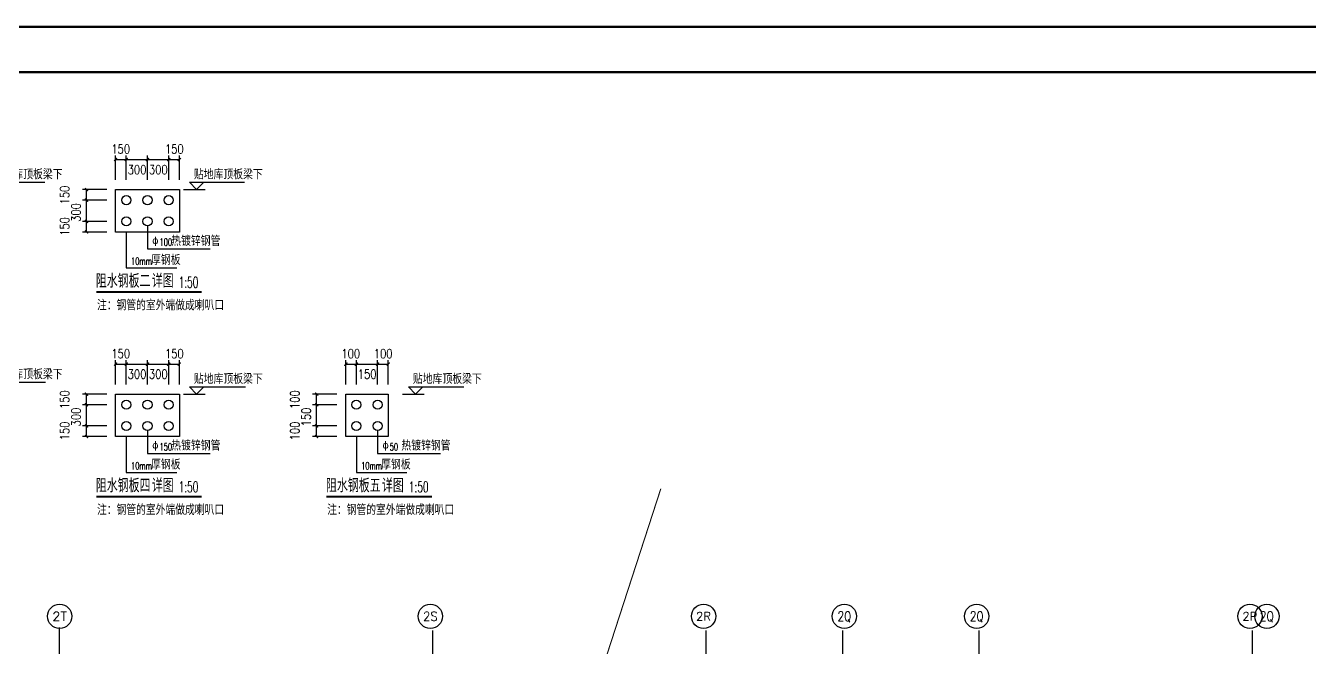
# Model space of a CAD drawing. Extents: x -1396510 to 1250330, y -1892470 to 1623980.
# Drawn here: x -286273 to -243981, y -710887 to -690392 of the extents above; entities that cross this region are included whole.
import ezdxf
from ezdxf.enums import TextEntityAlignment as Align

# ---------------------------------------------------------------- set-up
doc = ezdxf.new("R2010")
doc.units = 0
doc.header["$LTSCALE"] = 1000
doc.header["$MEASUREMENT"] = 0
doc.linetypes.add('DOTE', pattern=[2.42, 2, -0.2, 0.02, -0.2])
doc.layers.get('Defpoints').update_dxf_attribs({"color": 210})
for name, color, linetype in [('0-cxFrame', 155, 'Continuous'), ('A-AXIS-D', 1, 'Continuous'), ('A-AXIS-DOTE', 14, 'DOTE'), ('TEL_DIM', 3, 'Continuous'), ('TEL_SYMB', 3, 'Continuous'), ('TEL_TEXT', 7, 'Continuous'), ('WIRE-照明', 1, 'Continuous')]:
    doc.layers.add(name, color=color, linetype=linetype)
doc.layers.add('0-cxText', color=131, linetype='Continuous', lineweight=25)
doc.layers.add('A-云线2', color=3, linetype='Continuous', plot=False)
doc.styles.add('_TCH_AXIS', font='COMPLEX', dxfattribs={"bigfont": 'GBCBIG'})
doc.styles.add('_TEL_DIM', font='SIMPLEX', dxfattribs={"width": 0.8, "height": 3.5, "bigfont": 'HZTXT'})
doc.styles.add('cx_tuming', font='simhei.ttf')
doc.styles.add('cx_tuqian1', font='')
doc.styles.add('DIM_FONT_T3', font='SIMPLEX.shx', dxfattribs={"width": 0.8})
doc.styles.add('黑体', font='simhei.ttf', dxfattribs={"height": 12})
doc.styles.get('cx_tuqian1').set_extended_font_data('SimSun')
doc.dimstyles.new('DIMN$TCH&&100', dxfattribs={"dimtxt": 300, "dimasz": 100, "dimexe": 250, "dimexo": 300, "dimgap": 150, "dimtad": 1, "dimdec": 0, "dimzin": 0, "dimdsep": 46, "dimtxsty": 'DIM_FONT_T3', "dimblk": 'ARCHTICK', "dimcen": 0.09, "dimclrt": 7, "dimazin": 2, "dimtfac": 1, "dimtdec": 0, "dimtix": 1, "dimtmove": 2, "dimatfit": 3, "dimfxl": 0, "dimtolj": 1, "dimtzin": 0, "dimarcsym": 0})

# ---------------------------------------------------------------- blocks, each defined once
blk = doc.blocks.new('世赫2#厂房一层0821')
at = {"layer": 'A-AXIS-D'}
for centre in [(0, 6766.1), (12215.1, 6766.1), (21215.1, 6766.1), (25855.1, 6766.1), (30215.1, 6766.1), (39215.1, 6766.1), (39775.1, 6766.1)]:
    blk.add_circle(centre, 400, dxfattribs=at)
at = {"layer": 'A-AXIS-DOTE', "color": 8, "ltscale": 2}
for p, q in [((0, -89188.9), (0, 6400)), ((12300, -89188.9), (12300, 6300)), ((21300, -87498.9), (21300, 6300)), ((25800, -87498.9), (25800, 6300)), ((30300, -87498.9), (30300, 6300)), ((39300, -87498.9), (39300, 6300))]:
    blk.add_line(p, q, dxfattribs=at)
at = {"layer": 'A-AXIS-D', "color": 7, "style": '_TCH_AXIS'}
for s, height, p, p2 in [('2T', 288.12, (-240.1, 6622.1), (240.1, 6622.1)), ('2S', 294.28, (11976.9, 6619), (12453.3, 6619)), ('2R', 270.86, (20970, 6630.7), (21460.2, 6630.7)), ('2P', 276.42, (38971.6, 6627.9), (39458.6, 6627.9))]:
    blk.add_text(s, height=height, dxfattribs=at).set_placement(p, p2, align=Align.FIT)
at = {"layer": 'A-AXIS-D', "color": 7, "style": '_TCH_AXIS', "width": 0.807692}
for p, p2 in [((25628.1, 6602.2), (26082.1, 6602.2)), ((29988.1, 6602.2), (30442.1, 6602.2)), ((39548.1, 6602.2), (40002.1, 6602.2))]:
    blk.add_text('2Q', height=327.87, dxfattribs=at).set_placement(p, p2, align=Align.FIT)
blk = doc.blocks.new('_ArchTick')
at = {"color": 0, "linetype": 'ByBlock', "const_width": 0.4}
blk.add_lwpolyline([(-0.5, -0.5), (0.5, 0.5)], dxfattribs=at)
blk = doc.blocks.new('*D412')
at = {"layer": 'Defpoints', "color": 0, "transparency": 16777216}
for p in [(-276723, -703589), (-276686, -703589), (-276723, -703939)]:
    blk.add_point(p, dxfattribs=at)
at = {"layer": 'TEL_DIM', "color": 0, "lineweight": -2, "transparency": 16777216}
for p, q in [((-276686, -703939), (-276686, -703589)), ((-276423, -703589), (-276436, -703589)), ((-276423, -703939), (-276436, -703939))]:
    blk.add_line(p, q, dxfattribs=at)
at = {"layer": 'TEL_DIM', "color": 0, "lineweight": -2, "transparency": 16777216, "xscale": 100, "yscale": 100, "zscale": 100}
for p, rotation in [((-276686, -703589), 90), ((-276686, -703939), 270)]:
    blk.add_blockref('_ArchTick', p, dxfattribs=dict(at, rotation=rotation))
at = {"layer": 'TEL_DIM', "color": 7, "transparency": 16777216, "insert": (-277404, -703756), "char_height": 300, "attachment_point": 5, "rotation": 90, "style": 'DIM_FONT_T3'}
blk.add_mtext('\\A1;100', dxfattribs=at)
blk = doc.blocks.new('*D413')
at = {"layer": 'Defpoints', "color": 0, "transparency": 16777216}
for p in [(-274677, -701513), (-274327, -701513), (-274327, -701550)]:
    blk.add_point(p, dxfattribs=at)
at = {"layer": 'TEL_DIM', "color": 0, "lineweight": -2, "transparency": 16777216}
for p, q in [((-274677, -701550), (-274327, -701550)), ((-274677, -701813), (-274677, -701800)), ((-274327, -701813), (-274327, -701800))]:
    blk.add_line(p, q, dxfattribs=at)
at = {"layer": 'TEL_DIM', "color": 0, "lineweight": -2, "transparency": 16777216, "xscale": 100, "yscale": 100, "zscale": 100, "rotation": 180}
blk.add_blockref('_ArchTick', (-274677, -701550), dxfattribs=at)
at = {"layer": 'TEL_DIM', "color": 0, "lineweight": -2, "transparency": 16777216, "xscale": 100, "yscale": 100, "zscale": 100}
blk.add_blockref('_ArchTick', (-274327, -701550), dxfattribs=at)
at = {"layer": 'TEL_DIM', "color": 7, "transparency": 16777216, "insert": (-274494, -701205), "char_height": 300, "attachment_point": 5, "style": 'DIM_FONT_T3'}
blk.add_mtext('\\A1;100', dxfattribs=at)
blk = doc.blocks.new('*D414')
at = {"layer": 'Defpoints', "color": 0, "transparency": 16777216}
for p in [(-276723, -702539), (-276686, -702539), (-276723, -702889)]:
    blk.add_point(p, dxfattribs=at)
at = {"layer": 'TEL_DIM', "color": 0, "lineweight": -2, "transparency": 16777216}
for p, q in [((-276686, -702889), (-276686, -702539)), ((-276423, -702539), (-276436, -702539)), ((-276423, -702889), (-276436, -702889))]:
    blk.add_line(p, q, dxfattribs=at)
at = {"layer": 'TEL_DIM', "color": 0, "lineweight": -2, "transparency": 16777216, "xscale": 100, "yscale": 100, "zscale": 100}
for p, rotation in [((-276686, -702539), 90), ((-276686, -702889), 270)]:
    blk.add_blockref('_ArchTick', p, dxfattribs=dict(at, rotation=rotation))
at = {"layer": 'TEL_DIM', "color": 7, "transparency": 16777216, "insert": (-277404, -702723), "char_height": 300, "attachment_point": 5, "rotation": 90, "style": 'DIM_FONT_T3'}
blk.add_mtext('\\A1;100', dxfattribs=at)
blk = doc.blocks.new('*D415')
at = {"layer": 'Defpoints', "color": 0, "transparency": 16777216}
for p in [(-276723, -702889), (-276686, -702889), (-276723, -703589)]:
    blk.add_point(p, dxfattribs=at)
at = {"layer": 'TEL_DIM', "color": 0, "lineweight": -2, "transparency": 16777216}
for p, q in [((-276686, -703589), (-276686, -702889)), ((-276423, -702889), (-276436, -702889)), ((-276423, -703589), (-276436, -703589))]:
    blk.add_line(p, q, dxfattribs=at)
at = {"layer": 'TEL_DIM', "color": 0, "lineweight": -2, "transparency": 16777216, "xscale": 100, "yscale": 100, "zscale": 100}
for p, rotation in [((-276686, -702889), 90), ((-276686, -703589), 270)]:
    blk.add_blockref('_ArchTick', p, dxfattribs=dict(at, rotation=rotation))
at = {"layer": 'TEL_DIM', "color": 7, "transparency": 16777216, "insert": (-277031, -703295), "char_height": 300, "attachment_point": 5, "rotation": 90, "style": 'DIM_FONT_T3'}
blk.add_mtext('\\A1;150', dxfattribs=at)
blk = doc.blocks.new('*D416')
at = {"layer": 'Defpoints', "color": 0, "transparency": 16777216}
for p in [(-275377, -701513), (-274677, -701513), (-274677, -701550)]:
    blk.add_point(p, dxfattribs=at)
at = {"layer": 'TEL_DIM', "color": 0, "lineweight": -2, "transparency": 16777216}
for p, q in [((-275377, -701550), (-274677, -701550)), ((-275377, -701813), (-275377, -701800)), ((-274677, -701813), (-274677, -701800))]:
    blk.add_line(p, q, dxfattribs=at)
at = {"layer": 'TEL_DIM', "color": 0, "lineweight": -2, "transparency": 16777216, "xscale": 100, "yscale": 100, "zscale": 100, "rotation": 180}
blk.add_blockref('_ArchTick', (-275377, -701550), dxfattribs=at)
at = {"layer": 'TEL_DIM', "color": 0, "lineweight": -2, "transparency": 16777216, "xscale": 100, "yscale": 100, "zscale": 100}
blk.add_blockref('_ArchTick', (-274677, -701550), dxfattribs=at)
at = {"layer": 'TEL_DIM', "color": 7, "transparency": 16777216, "insert": (-275021, -701881), "char_height": 300, "attachment_point": 5, "style": 'DIM_FONT_T3'}
blk.add_mtext('\\A1;150', dxfattribs=at)
blk = doc.blocks.new('*D417')
at = {"layer": 'Defpoints', "color": 0, "transparency": 16777216}
for p in [(-275727, -701513), (-275377, -701513), (-275377, -701550)]:
    blk.add_point(p, dxfattribs=at)
at = {"layer": 'TEL_DIM', "color": 0, "lineweight": -2, "transparency": 16777216}
for p, q in [((-275727, -701550), (-275377, -701550)), ((-275727, -701813), (-275727, -701800)), ((-275377, -701813), (-275377, -701800))]:
    blk.add_line(p, q, dxfattribs=at)
at = {"layer": 'TEL_DIM', "color": 0, "lineweight": -2, "transparency": 16777216, "xscale": 100, "yscale": 100, "zscale": 100, "rotation": 180}
blk.add_blockref('_ArchTick', (-275727, -701550), dxfattribs=at)
at = {"layer": 'TEL_DIM', "color": 0, "lineweight": -2, "transparency": 16777216, "xscale": 100, "yscale": 100, "zscale": 100}
blk.add_blockref('_ArchTick', (-275377, -701550), dxfattribs=at)
at = {"layer": 'TEL_DIM', "color": 7, "transparency": 16777216, "insert": (-275561, -701205), "char_height": 300, "attachment_point": 5, "style": 'DIM_FONT_T3'}
blk.add_mtext('\\A1;100', dxfattribs=at)
blk = doc.blocks.new('*D418')
at = {"layer": 'Defpoints', "color": 0, "transparency": 16777216}
for p in [(-284305, -703589), (-284268, -703589), (-284305, -703939)]:
    blk.add_point(p, dxfattribs=at)
at = {"layer": 'TEL_DIM', "color": 0, "lineweight": -2, "transparency": 16777216}
for p, q in [((-284268, -703939), (-284268, -703589)), ((-284005, -703589), (-284018, -703589)), ((-284005, -703939), (-284018, -703939))]:
    blk.add_line(p, q, dxfattribs=at)
at = {"layer": 'TEL_DIM', "color": 0, "lineweight": -2, "transparency": 16777216, "xscale": 100, "yscale": 100, "zscale": 100}
for p, rotation in [((-284268, -703589), 90), ((-284268, -703939), 270)]:
    blk.add_blockref('_ArchTick', p, dxfattribs=dict(at, rotation=rotation))
at = {"layer": 'TEL_DIM', "color": 7, "transparency": 16777216, "insert": (-284986, -703756), "char_height": 300, "attachment_point": 5, "rotation": 90, "style": 'DIM_FONT_T3'}
blk.add_mtext('\\A1;150', dxfattribs=at)
blk = doc.blocks.new('*D419')
at = {"layer": 'Defpoints', "color": 0, "transparency": 16777216}
for p in [(-281560, -701513), (-281210, -701513), (-281210, -701550)]:
    blk.add_point(p, dxfattribs=at)
at = {"layer": 'TEL_DIM', "color": 0, "lineweight": -2, "transparency": 16777216}
for p, q in [((-281560, -701550), (-281210, -701550)), ((-281560, -701813), (-281560, -701800)), ((-281210, -701813), (-281210, -701800))]:
    blk.add_line(p, q, dxfattribs=at)
at = {"layer": 'TEL_DIM', "color": 0, "lineweight": -2, "transparency": 16777216, "xscale": 100, "yscale": 100, "zscale": 100, "rotation": 180}
blk.add_blockref('_ArchTick', (-281560, -701550), dxfattribs=at)
at = {"layer": 'TEL_DIM', "color": 0, "lineweight": -2, "transparency": 16777216, "xscale": 100, "yscale": 100, "zscale": 100}
blk.add_blockref('_ArchTick', (-281210, -701550), dxfattribs=at)
at = {"layer": 'TEL_DIM', "color": 7, "transparency": 16777216, "insert": (-281377, -701205), "char_height": 300, "attachment_point": 5, "style": 'DIM_FONT_T3'}
blk.add_mtext('\\A1;150', dxfattribs=at)
blk = doc.blocks.new('*D420')
at = {"layer": 'Defpoints', "color": 0, "transparency": 16777216}
for p in [(-284305, -702539), (-284268, -702539), (-284305, -702889)]:
    blk.add_point(p, dxfattribs=at)
at = {"layer": 'TEL_DIM', "color": 0, "lineweight": -2, "transparency": 16777216}
for p, q in [((-284268, -702889), (-284268, -702539)), ((-284005, -702539), (-284018, -702539)), ((-284005, -702889), (-284018, -702889))]:
    blk.add_line(p, q, dxfattribs=at)
at = {"layer": 'TEL_DIM', "color": 0, "lineweight": -2, "transparency": 16777216, "xscale": 100, "yscale": 100, "zscale": 100}
for p, rotation in [((-284268, -702539), 90), ((-284268, -702889), 270)]:
    blk.add_blockref('_ArchTick', p, dxfattribs=dict(at, rotation=rotation))
at = {"layer": 'TEL_DIM', "color": 7, "transparency": 16777216, "insert": (-284986, -702723), "char_height": 300, "attachment_point": 5, "rotation": 90, "style": 'DIM_FONT_T3'}
blk.add_mtext('\\A1;150', dxfattribs=at)
blk = doc.blocks.new('*D421')
at = {"layer": 'Defpoints', "color": 0, "transparency": 16777216}
for p in [(-284305, -702889), (-284268, -702889), (-284305, -703589)]:
    blk.add_point(p, dxfattribs=at)
at = {"layer": 'TEL_DIM', "color": 0, "lineweight": -2, "transparency": 16777216}
for p, q in [((-284268, -703589), (-284268, -702889)), ((-284005, -702889), (-284018, -702889)), ((-284005, -703589), (-284018, -703589))]:
    blk.add_line(p, q, dxfattribs=at)
at = {"layer": 'TEL_DIM', "color": 0, "lineweight": -2, "transparency": 16777216, "xscale": 100, "yscale": 100, "zscale": 100}
for p, rotation in [((-284268, -702889), 90), ((-284268, -703589), 270)]:
    blk.add_blockref('_ArchTick', p, dxfattribs=dict(at, rotation=rotation))
at = {"layer": 'TEL_DIM', "color": 7, "transparency": 16777216, "insert": (-284613, -703295), "char_height": 300, "attachment_point": 5, "rotation": 90, "style": 'DIM_FONT_T3'}
blk.add_mtext('\\A1;300', dxfattribs=at)
blk = doc.blocks.new('*D422')
at = {"layer": 'Defpoints', "color": 0, "transparency": 16777216}
for p in [(-282960, -701513), (-282260, -701513), (-282260, -701550)]:
    blk.add_point(p, dxfattribs=at)
at = {"layer": 'TEL_DIM', "color": 0, "lineweight": -2, "transparency": 16777216}
for p, q in [((-282960, -701550), (-282260, -701550)), ((-282960, -701813), (-282960, -701800)), ((-282260, -701813), (-282260, -701800))]:
    blk.add_line(p, q, dxfattribs=at)
at = {"layer": 'TEL_DIM', "color": 0, "lineweight": -2, "transparency": 16777216, "xscale": 100, "yscale": 100, "zscale": 100, "rotation": 180}
blk.add_blockref('_ArchTick', (-282960, -701550), dxfattribs=at)
at = {"layer": 'TEL_DIM', "color": 0, "lineweight": -2, "transparency": 16777216, "xscale": 100, "yscale": 100, "zscale": 100}
blk.add_blockref('_ArchTick', (-282260, -701550), dxfattribs=at)
at = {"layer": 'TEL_DIM', "color": 7, "transparency": 16777216, "insert": (-282604, -701881), "char_height": 300, "attachment_point": 5, "style": 'DIM_FONT_T3'}
blk.add_mtext('\\A1;300', dxfattribs=at)
blk = doc.blocks.new('*D423')
at = {"layer": 'Defpoints', "color": 0, "transparency": 16777216}
for p in [(-283310, -701513), (-282960, -701513), (-282960, -701550)]:
    blk.add_point(p, dxfattribs=at)
at = {"layer": 'TEL_DIM', "color": 0, "lineweight": -2, "transparency": 16777216}
for p, q in [((-283310, -701550), (-282960, -701550)), ((-283310, -701813), (-283310, -701800)), ((-282960, -701813), (-282960, -701800))]:
    blk.add_line(p, q, dxfattribs=at)
at = {"layer": 'TEL_DIM', "color": 0, "lineweight": -2, "transparency": 16777216, "xscale": 100, "yscale": 100, "zscale": 100, "rotation": 180}
blk.add_blockref('_ArchTick', (-283310, -701550), dxfattribs=at)
at = {"layer": 'TEL_DIM', "color": 0, "lineweight": -2, "transparency": 16777216, "xscale": 100, "yscale": 100, "zscale": 100}
blk.add_blockref('_ArchTick', (-282960, -701550), dxfattribs=at)
at = {"layer": 'TEL_DIM', "color": 7, "transparency": 16777216, "insert": (-283143, -701205), "char_height": 300, "attachment_point": 5, "style": 'DIM_FONT_T3'}
blk.add_mtext('\\A1;150', dxfattribs=at)
blk = doc.blocks.new('*D424')
at = {"layer": 'Defpoints', "color": 0, "transparency": 16777216}
for p in [(-282260, -701513), (-281560, -701513), (-281560, -701550)]:
    blk.add_point(p, dxfattribs=at)
at = {"layer": 'TEL_DIM', "color": 0, "lineweight": -2, "transparency": 16777216}
for p, q in [((-282260, -701550), (-281560, -701550)), ((-282260, -701813), (-282260, -701800)), ((-281560, -701813), (-281560, -701800))]:
    blk.add_line(p, q, dxfattribs=at)
at = {"layer": 'TEL_DIM', "color": 0, "lineweight": -2, "transparency": 16777216, "xscale": 100, "yscale": 100, "zscale": 100, "rotation": 180}
blk.add_blockref('_ArchTick', (-282260, -701550), dxfattribs=at)
at = {"layer": 'TEL_DIM', "color": 0, "lineweight": -2, "transparency": 16777216, "xscale": 100, "yscale": 100, "zscale": 100}
blk.add_blockref('_ArchTick', (-281560, -701550), dxfattribs=at)
at = {"layer": 'TEL_DIM', "color": 7, "transparency": 16777216, "insert": (-281904, -701881), "char_height": 300, "attachment_point": 5, "style": 'DIM_FONT_T3'}
blk.add_mtext('\\A1;300', dxfattribs=at)
blk = doc.blocks.new('*D425')
at = {"layer": 'Defpoints', "color": 0, "transparency": 16777216}
for p in [(-284305, -696845), (-284268, -696845), (-284305, -697195)]:
    blk.add_point(p, dxfattribs=at)
at = {"layer": 'TEL_DIM', "color": 0, "lineweight": -2, "transparency": 16777216}
for p, q in [((-284268, -697195), (-284268, -696845)), ((-284005, -696845), (-284018, -696845)), ((-284005, -697195), (-284018, -697195))]:
    blk.add_line(p, q, dxfattribs=at)
at = {"layer": 'TEL_DIM', "color": 0, "lineweight": -2, "transparency": 16777216, "xscale": 100, "yscale": 100, "zscale": 100}
for p, rotation in [((-284268, -696845), 90), ((-284268, -697195), 270)]:
    blk.add_blockref('_ArchTick', p, dxfattribs=dict(at, rotation=rotation))
at = {"layer": 'TEL_DIM', "color": 7, "transparency": 16777216, "insert": (-284986, -697012), "char_height": 300, "attachment_point": 5, "rotation": 90, "style": 'DIM_FONT_T3'}
blk.add_mtext('\\A1;150', dxfattribs=at)
blk = doc.blocks.new('*D426')
at = {"layer": 'Defpoints', "color": 0, "transparency": 16777216}
for p in [(-281560, -694768), (-281210, -694768), (-281210, -694805)]:
    blk.add_point(p, dxfattribs=at)
at = {"layer": 'TEL_DIM', "color": 0, "lineweight": -2, "transparency": 16777216}
for p, q in [((-281560, -694805), (-281210, -694805)), ((-281560, -695068), (-281560, -695055)), ((-281210, -695068), (-281210, -695055))]:
    blk.add_line(p, q, dxfattribs=at)
at = {"layer": 'TEL_DIM', "color": 0, "lineweight": -2, "transparency": 16777216, "xscale": 100, "yscale": 100, "zscale": 100, "rotation": 180}
blk.add_blockref('_ArchTick', (-281560, -694805), dxfattribs=at)
at = {"layer": 'TEL_DIM', "color": 0, "lineweight": -2, "transparency": 16777216, "xscale": 100, "yscale": 100, "zscale": 100}
blk.add_blockref('_ArchTick', (-281210, -694805), dxfattribs=at)
at = {"layer": 'TEL_DIM', "color": 7, "transparency": 16777216, "insert": (-281377, -694460), "char_height": 300, "attachment_point": 5, "style": 'DIM_FONT_T3'}
blk.add_mtext('\\A1;150', dxfattribs=at)
blk = doc.blocks.new('*D427')
at = {"layer": 'Defpoints', "color": 0, "transparency": 16777216}
for p in [(-284305, -695795), (-284268, -695795), (-284305, -696145)]:
    blk.add_point(p, dxfattribs=at)
at = {"layer": 'TEL_DIM', "color": 0, "lineweight": -2, "transparency": 16777216}
for p, q in [((-284268, -696145), (-284268, -695795)), ((-284005, -695795), (-284018, -695795)), ((-284005, -696145), (-284018, -696145))]:
    blk.add_line(p, q, dxfattribs=at)
at = {"layer": 'TEL_DIM', "color": 0, "lineweight": -2, "transparency": 16777216, "xscale": 100, "yscale": 100, "zscale": 100}
for p, rotation in [((-284268, -695795), 90), ((-284268, -696145), 270)]:
    blk.add_blockref('_ArchTick', p, dxfattribs=dict(at, rotation=rotation))
at = {"layer": 'TEL_DIM', "color": 7, "transparency": 16777216, "insert": (-284986, -695978), "char_height": 300, "attachment_point": 5, "rotation": 90, "style": 'DIM_FONT_T3'}
blk.add_mtext('\\A1;150', dxfattribs=at)
blk = doc.blocks.new('*D428')
at = {"layer": 'Defpoints', "color": 0, "transparency": 16777216}
for p in [(-284305, -696145), (-284268, -696145), (-284305, -696845)]:
    blk.add_point(p, dxfattribs=at)
at = {"layer": 'TEL_DIM', "color": 0, "lineweight": -2, "transparency": 16777216}
for p, q in [((-284268, -696845), (-284268, -696145)), ((-284005, -696145), (-284018, -696145)), ((-284005, -696845), (-284018, -696845))]:
    blk.add_line(p, q, dxfattribs=at)
at = {"layer": 'TEL_DIM', "color": 0, "lineweight": -2, "transparency": 16777216, "xscale": 100, "yscale": 100, "zscale": 100}
for p, rotation in [((-284268, -696145), 90), ((-284268, -696845), 270)]:
    blk.add_blockref('_ArchTick', p, dxfattribs=dict(at, rotation=rotation))
at = {"layer": 'TEL_DIM', "color": 7, "transparency": 16777216, "insert": (-284613, -696551), "char_height": 300, "attachment_point": 5, "rotation": 90, "style": 'DIM_FONT_T3'}
blk.add_mtext('\\A1;300', dxfattribs=at)
blk = doc.blocks.new('*D429')
at = {"layer": 'Defpoints', "color": 0, "transparency": 16777216}
for p in [(-282960, -694768), (-282260, -694768), (-282260, -694805)]:
    blk.add_point(p, dxfattribs=at)
at = {"layer": 'TEL_DIM', "color": 0, "lineweight": -2, "transparency": 16777216}
for p, q in [((-282960, -694805), (-282260, -694805)), ((-282960, -695068), (-282960, -695055)), ((-282260, -695068), (-282260, -695055))]:
    blk.add_line(p, q, dxfattribs=at)
at = {"layer": 'TEL_DIM', "color": 0, "lineweight": -2, "transparency": 16777216, "xscale": 100, "yscale": 100, "zscale": 100, "rotation": 180}
blk.add_blockref('_ArchTick', (-282960, -694805), dxfattribs=at)
at = {"layer": 'TEL_DIM', "color": 0, "lineweight": -2, "transparency": 16777216, "xscale": 100, "yscale": 100, "zscale": 100}
blk.add_blockref('_ArchTick', (-282260, -694805), dxfattribs=at)
at = {"layer": 'TEL_DIM', "color": 7, "transparency": 16777216, "insert": (-282604, -695137), "char_height": 300, "attachment_point": 5, "style": 'DIM_FONT_T3'}
blk.add_mtext('\\A1;300', dxfattribs=at)
blk = doc.blocks.new('*D430')
at = {"layer": 'Defpoints', "color": 0, "transparency": 16777216}
for p in [(-283310, -694768), (-282960, -694768), (-282960, -694805)]:
    blk.add_point(p, dxfattribs=at)
at = {"layer": 'TEL_DIM', "color": 0, "lineweight": -2, "transparency": 16777216}
for p, q in [((-283310, -694805), (-282960, -694805)), ((-283310, -695068), (-283310, -695055)), ((-282960, -695068), (-282960, -695055))]:
    blk.add_line(p, q, dxfattribs=at)
at = {"layer": 'TEL_DIM', "color": 0, "lineweight": -2, "transparency": 16777216, "xscale": 100, "yscale": 100, "zscale": 100, "rotation": 180}
blk.add_blockref('_ArchTick', (-283310, -694805), dxfattribs=at)
at = {"layer": 'TEL_DIM', "color": 0, "lineweight": -2, "transparency": 16777216, "xscale": 100, "yscale": 100, "zscale": 100}
blk.add_blockref('_ArchTick', (-282960, -694805), dxfattribs=at)
at = {"layer": 'TEL_DIM', "color": 7, "transparency": 16777216, "insert": (-283143, -694460), "char_height": 300, "attachment_point": 5, "style": 'DIM_FONT_T3'}
blk.add_mtext('\\A1;150', dxfattribs=at)
blk = doc.blocks.new('*D431')
at = {"layer": 'Defpoints', "color": 0, "transparency": 16777216}
for p in [(-282260, -694768), (-281560, -694768), (-281560, -694805)]:
    blk.add_point(p, dxfattribs=at)
at = {"layer": 'TEL_DIM', "color": 0, "lineweight": -2, "transparency": 16777216}
for p, q in [((-282260, -694805), (-281560, -694805)), ((-282260, -695068), (-282260, -695055)), ((-281560, -695068), (-281560, -695055))]:
    blk.add_line(p, q, dxfattribs=at)
at = {"layer": 'TEL_DIM', "color": 0, "lineweight": -2, "transparency": 16777216, "xscale": 100, "yscale": 100, "zscale": 100, "rotation": 180}
blk.add_blockref('_ArchTick', (-282260, -694805), dxfattribs=at)
at = {"layer": 'TEL_DIM', "color": 0, "lineweight": -2, "transparency": 16777216, "xscale": 100, "yscale": 100, "zscale": 100}
blk.add_blockref('_ArchTick', (-281560, -694805), dxfattribs=at)
at = {"layer": 'TEL_DIM', "color": 7, "transparency": 16777216, "insert": (-281904, -695137), "char_height": 300, "attachment_point": 5, "style": 'DIM_FONT_T3'}
blk.add_mtext('\\A1;300', dxfattribs=at)
blk = doc.blocks.new('TK22.A0+1 L(Dragon)')
at = {"layer": '0-cxFrame', "color": 7, "const_width": 0.5}
blk.add_lwpolyline([(0, 0), (-1485, 0), (-1485, 841), (0, 841)], close=True, dxfattribs=at)
at = {"layer": '0-cxFrame', "const_width": 0.5}
blk.add_lwpolyline([(-80, 10), (-1465, 10), (-1465, 831), (-80, 831)], close=True, dxfattribs=at)
at = {"style": '黑体', "flags": 4}
blk.add_attdef('图幅', text='', height=3.3, dxfattribs=at).set_placement((-40, 3), align=Align.RIGHT)
at = {"layer": '0-cxText', "flags": 4}
for tag, height, style, p in [('建设单位', 3.5, 'cx_tuming', (-45, 240)), ('项目名称', 3.5, 'cx_tuming', (-45, 210)), ('子项名称', 3.5, 'cx_tuming', (-45, 180)), ('工程编号', 3.3, 'cx_tuqian1', (-35, 165)), ('图名1', 3.5, 'cx_tuming', (-45, 87)), ('图名2', 3.5, 'cx_tuming', (-45, 79)), ('图名3', 3.5, 'cx_tuming', (-45, 71)), ('出图日期', 3.3, 'cx_tuqian1', (-39, 60)), ('专业', 3.3, 'cx_tuqian1', (-55, 52)), ('图号', 3.3, 'cx_tuqian1', (-55, 44)), ('版次', 3.3, 'cx_tuqian1', (-20, 44))]:
    blk.add_attdef(tag, text='', height=height, dxfattribs=dict(at, style=style)).set_placement(p, align=Align.MIDDLE)
at = {"layer": 'Defpoints', "color": 6, "flags": 4}
for tag, height, style, p in [('tufu', 3.3, '黑体', (-12, 12)), ('dwfname', 4, 'cx_tuqian1', (-80, 3))]:
    blk.add_attdef(tag, text='', height=height, dxfattribs=dict(at, style=style)).set_placement(p, align=Align.RIGHT)

msp = doc.modelspace()

# ---------------------------------------------------------------- linework, layer by layer
at = {"layer": 'TEL_DIM'}
for p, q in [((-283310, -695473), (-283310, -694673)), ((-282960, -695473), (-282960, -694673)), ((-282960, -695473), (-282960, -694673)), ((-282260, -695473), (-282260, -694673)), ((-282260, -695473), (-282260, -694673)), ((-282260, -695473), (-282260, -694673)), ((-282260, -695473), (-282260, -694673)), ((-281560, -695473), (-281560, -694673)), ((-281560, -695473), (-281560, -694673)), ((-281560, -695473), (-281560, -694673)), ((-281560, -695473), (-281560, -694673)), ((-281210, -695473), (-281210, -694673)), ((-283600.7, -695794.9), (-284400.7, -695794.9)), ((-283600.7, -696144.9), (-284400.7, -696144.9)), ((-283600.7, -696144.9), (-284400.7, -696144.9)), ((-283600.7, -696144.9), (-284400.7, -696144.9)), ((-283600.7, -696844.9), (-284400.7, -696844.9)), ((-283600.7, -697194.9), (-284400.7, -697194.9)), ((-283310, -702217.5), (-283310, -701417.5)), ((-282960, -702217.5), (-282960, -701417.5)), ((-282960, -702217.5), (-282960, -701417.5)), ((-282260, -702217.5), (-282260, -701417.5)), ((-282260, -702217.5), (-282260, -701417.5)), ((-282260, -702217.5), (-282260, -701417.5)), ((-282260, -702217.5), (-282260, -701417.5)), ((-281560, -702217.5), (-281560, -701417.5)), ((-281560, -702217.5), (-281560, -701417.5)), ((-281560, -702217.5), (-281560, -701417.5)), ((-281560, -702217.5), (-281560, -701417.5)), ((-281210, -702217.5), (-281210, -701417.5)), ((-275727.4, -702217.5), (-275727.4, -701417.5)), ((-275377.4, -702217.5), (-275377.4, -701417.5)), ((-275377.4, -702217.5), (-275377.4, -701417.5)), ((-274677.4, -702217.5), (-274677.4, -701417.5)), ((-274677.4, -702217.5), (-274677.4, -701417.5)), ((-274677.4, -702217.5), (-274677.4, -701417.5)), ((-274677.4, -702217.5), (-274677.4, -701417.5)), ((-274327.4, -702217.5), (-274327.4, -701417.5)), ((-283600.7, -702539.4), (-284400.7, -702539.4)), ((-276018.2, -702539.4), (-276818.2, -702539.4)), ((-283600.7, -702889.4), (-284400.7, -702889.4)), ((-283600.7, -702889.4), (-284400.7, -702889.4)), ((-283600.7, -702889.4), (-284400.7, -702889.4)), ((-276018.2, -702889.4), (-276818.2, -702889.4)), ((-276018.2, -702889.4), (-276818.2, -702889.4)), ((-276018.2, -702889.4), (-276818.2, -702889.4)), ((-283600.7, -703589.4), (-284400.7, -703589.4)), ((-276018.2, -703589.4), (-276818.2, -703589.4)), ((-283600.7, -703939.4), (-284400.7, -703939.4)), ((-276018.2, -703939.4), (-276818.2, -703939.4))]:
    msp.add_line(p, q, dxfattribs=at)
at = {"layer": 'TEL_SYMB', "const_width": 70}
for points in [[(-283950.5, -699172.1), (-280473.3, -699172.1)], [(-283950.5, -705916.6), (-280473.3, -705916.6)], [(-276368, -705916.6), (-272890.8, -705916.6)]]:
    msp.add_lwpolyline(points, dxfattribs=at)
at = {"layer": 'TEL_TEXT', "color": 3, "linetype": 'ByBlock'}
for p, q in [((-287476.7, -695554.9), (-285644.9, -695554.9)), ((-280641, -695794.9), (-280881, -695554.9)), ((-280881, -695554.9), (-279067, -695554.9)), ((-280401, -695554.9), (-280641, -695794.9)), ((-281075.1, -695794.9), (-280356.9, -695794.9)), ((-282960, -697194.9), (-282960, -698375.9)), ((-282260, -696994.9), (-282260, -697750.3)), ((-282260, -697750.3), (-280192.6, -697750.3)), ((-282960, -698375.9), (-281296.6, -698375.9)), ((-287476.7, -702145.6), (-285618.9, -702145.6)), ((-280641, -702539.4), (-280881, -702299.4)), ((-280881, -702299.4), (-279026.3, -702299.4)), ((-280401, -702299.4), (-280641, -702539.4)), ((-273424.7, -702539.4), (-273664.7, -702299.4)), ((-273664.7, -702299.4), (-271832.9, -702299.4)), ((-273184.7, -702299.4), (-273424.7, -702539.4)), ((-281075.1, -702539.4), (-280356.9, -702539.4)), ((-273858.8, -702539.4), (-273140.6, -702539.4)), ((-282960, -703939.4), (-282960, -705120.4)), ((-282260, -703739.4), (-282260, -704494.8)), ((-275377.4, -703939.4), (-275377.4, -705120.4)), ((-274677.4, -703739.4), (-274677.4, -704494.8)), ((-282260, -704494.8), (-280192.6, -704494.8)), ((-274677.4, -704494.8), (-272610.1, -704494.8)), ((-282960, -705120.4), (-281296.6, -705120.4)), ((-275377.4, -705120.4), (-273714.1, -705120.4))]:
    msp.add_line(p, q, dxfattribs=at)
for points in [[(-283310, -695794.9), (-281210, -695794.9), (-281210, -697194.9), (-283310, -697194.9)], [(-283310, -702539.4), (-281210, -702539.4), (-281210, -703939.4), (-283310, -703939.4)], [(-275727.4, -702539.4), (-274327.4, -702539.4), (-274327.4, -703939.4), (-275727.4, -703939.4)]]:
    msp.add_lwpolyline(points, close=True, dxfattribs=at)
for centre in [(-282960, -696144.9), (-282260, -696144.9), (-281560, -696144.9), (-282960, -696844.9), (-282260, -696844.9), (-281560, -696844.9), (-282960, -702889.4), (-282260, -702889.4), (-281560, -702889.4), (-275377.4, -702889.4), (-274677.4, -702889.4), (-282960, -703589.4), (-282260, -703589.4), (-281560, -703589.4), (-275377.4, -703589.4), (-274677.4, -703589.4)]:
    msp.add_circle(centre, 150, dxfattribs=at)
at = {"layer": 'WIRE-照明', "linetype": 'Continuous', "const_width": 35}
msp.add_lwpolyline([(-272068.2, -726371.8), (-265346.4, -705655.1)], dxfattribs=at)

# ---------------------------------------------------------------- block references
at = {"layer": '0-cxFrame', "xscale": 150, "yscale": 150, "zscale": 150}
msp.add_blockref('TK22.A0+1 L(Dragon)', (-96485, -816580), dxfattribs=at)
at = {"layer": 'A-云线2'}
msp.add_blockref('世赫2#厂房一层0821', (-285154.2, -716630), dxfattribs=at)

# ---------------------------------------------------------------- texts
at = {"layer": 'TEL_SYMB', "color": 7, "style": '_TEL_DIM'}
for s, height, width, p in [('阻水钢板二', 450, 0.8, (-283961.5, -699032.1)), ('详图', 450, 0.8, (-282118.4, -699032.1)), ('1:50', 360, 0.6, (-281231.9, -699032.1)), ('阻水钢板四', 450, 0.8, (-283961.5, -705776.6)), ('详图', 450, 0.8, (-282118.4, -705776.6)), ('1:50', 360, 0.6, (-281231.9, -705776.6)), ('阻水钢板五', 450, 0.8, (-276379, -705776.6)), ('详图', 450, 0.8, (-274535.9, -705776.6)), ('1:50', 360, 0.6, (-273649.3, -705776.6))]:
    msp.add_text(s, height=height, dxfattribs=dict(at, width=width)).set_placement(p)
at = {"layer": 'TEL_TEXT', "color": 3, "linetype": 'ByBlock', "style": '_TEL_DIM'}
for s, height, width, p in [('贴地库顶板梁下', 300, 0.8, (-287325.9, -695454.9)), ('贴地库顶板梁下', 300, 0.8, (-280730.2, -695454.9)), ('Φ', 300, 0.8, (-282101.9, -697650.3)), ('热镀锌钢管', 300, 0.8, (-281477.9, -697650.3)), ('100', 240, 0.6, (-281861.9, -697650.3)), ('10mm', 240, 0.6, (-282801.9, -698275.9)), ('厚钢板', 300, 0.8, (-282143.6, -698275.9)), ('贴地库顶板梁下', 300, 0.8, (-287325.9, -702045.6)), ('贴地库顶板梁下', 300, 0.8, (-280730.2, -702199.4)), ('贴地库顶板梁下', 300, 0.8, (-273513.9, -702199.4)), ('Φ', 300, 0.8, (-282101.9, -704394.8)), ('150', 240, 0.6, (-281861.9, -704394.8)), ('热镀锌钢管', 300, 0.8, (-281477.9, -704394.8)), ('Φ', 300, 0.8, (-274519.3, -704394.8)), ('50', 240, 0.6, (-274279.3, -704394.8)), ('热镀锌钢管', 300, 0.8, (-273895.3, -704394.8)), ('10mm', 240, 0.6, (-282801.9, -705020.4)), ('厚钢板', 300, 0.8, (-282143.6, -705020.4)), ('10mm', 240, 0.6, (-275219.3, -705020.4)), ('厚钢板', 300, 0.8, (-274561, -705020.4))]:
    msp.add_text(s, height=height, dxfattribs=dict(at, width=width)).set_placement(p)
at = {"layer": 'TEL_TEXT', "style": '_TEL_DIM', "width": 0.8}
for p in [(-283922.6, -699780.1), (-283922.6, -706524.6), (-276340.1, -706524.6)]:
    msp.add_text('注：钢管的室外端做成喇叭口', height=350, dxfattribs=at).set_placement(p)

# ---------------------------------------------------------------- dimensions: what is measured, and where the dimension line sits
at = {"layer": 'TEL_DIM'}
for base, p1, p2, angle, text, picture, middle in [((-282960, -694805.5), (-283310, -694768.3), (-282960, -694768.3), 0, '150', '*D430', (-283143.2, -694460.5)), ((-281210, -694805.5), (-281560, -694768.3), (-281210, -694768.3), 360, '150', '*D426', (-281376.8, -694460.5)), ((-282260, -694805.5), (-282960, -694768.3), (-282260, -694768.3), 0, '300', '*D429', (-282603.8, -695136.5)), ((-281560, -694805.5), (-282260, -694768.3), (-281560, -694768.3), 0, '300', '*D431', (-281903.8, -695136.5)), ((-284268.2, -695794.9), (-284305.3, -696144.9), (-284305.3, -695794.9), 90, '150', '*D427', (-284986.3, -695978.1)), ((-284268.2, -696144.9), (-284305.3, -696844.9), (-284305.3, -696144.9), 90, '300', '*D428', (-284613.2, -696550.7)), ((-284268.2, -696844.9), (-284305.3, -697194.9), (-284305.3, -696844.9), 90, '150', '*D425', (-284986.3, -697011.6)), ((-282960, -701550), (-283310, -701512.9), (-282960, -701512.9), 0, '150', '*D423', (-283143.2, -701205)), ((-281210, -701550), (-281560, -701512.9), (-281210, -701512.9), 360, '150', '*D419', (-281376.8, -701205)), ((-275377.4, -701550), (-275727.4, -701512.9), (-275377.4, -701512.9), 0, '100', '*D417', (-275560.7, -701205)), ((-274327.4, -701550), (-274677.4, -701512.9), (-274327.4, -701512.9), 360, '100', '*D413', (-274494.2, -701205)), ((-282260, -701550), (-282960, -701512.9), (-282260, -701512.9), 0, '300', '*D422', (-282603.8, -701881)), ((-281560, -701550), (-282260, -701512.9), (-281560, -701512.9), 0, '300', '*D424', (-281903.8, -701881)), ((-274677.4, -701550), (-275377.4, -701512.9), (-274677.4, -701512.9), 0, '150', '*D416', (-275021.2, -701881)), ((-284268.2, -702539.4), (-284305.3, -702889.4), (-284305.3, -702539.4), 90, '150', '*D420', (-284986.3, -702722.7)), ((-276685.6, -702539.4), (-276722.8, -702889.4), (-276722.8, -702539.4), 90, '100', '*D414', (-277403.8, -702722.7)), ((-284268.2, -702889.4), (-284305.3, -703589.4), (-284305.3, -702889.4), 90, '300', '*D421', (-284613.2, -703295.2)), ((-276685.6, -702889.4), (-276722.8, -703589.4), (-276722.8, -702889.4), 90, '150', '*D415', (-277030.6, -703295.2)), ((-284268.2, -703589.4), (-284305.3, -703939.4), (-284305.3, -703589.4), 90, '150', '*D418', (-284986.3, -703756.2)), ((-276685.6, -703589.4), (-276722.8, -703939.4), (-276722.8, -703589.4), 90, '100', '*D412', (-277403.8, -703756.2))]:
    dim = msp.add_linear_dim(base=base, p1=p1, p2=p2, angle=angle, text=text, dimstyle='DIMN$TCH&&100', dxfattribs=at)
    dim.commit()
    dim.dimension.update_dxf_attribs({"geometry": picture, "text_midpoint": middle, "dimtype": 129})

doc.saveas('drawing.dxf')
